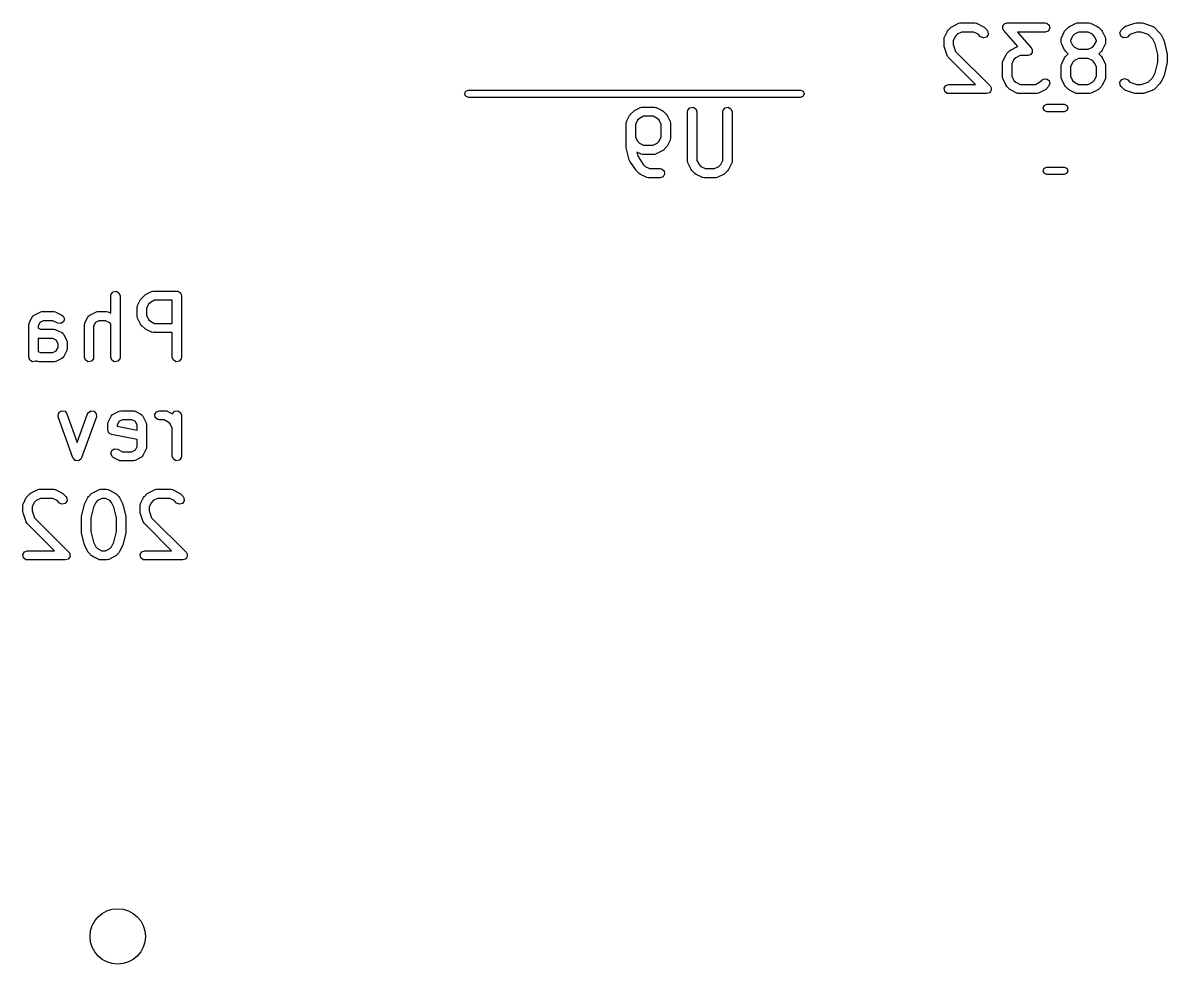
# Model space of a CAD drawing. Extents: x 109 to 192, y -153 to -42.
# Drawn here: x 133.07 to 151.67, y -145.23 to -129.93 of the extents above; entities that cross this region are included whole.
import ezdxf

# ---------------------------------------------------------------- set-up
doc = ezdxf.new("R2010")
doc.units = 0
doc.layers.add('BLACK', color=7, linetype='CONTINUOUS')

msp = doc.modelspace()

# ---------------------------------------------------------------- linework, layer by layer
at = {"layer": 'BLACK', "linetype": 'CONTINUOUS'}
for p, q in [((148.116, -130.051), (148.164, -130.003)), ((148.164, -130.003), (148.182, -129.99)), ((148.182, -129.99), (148.184, -129.989)), ((148.184, -129.989), (148.279, -129.941)), ((148.279, -129.941), (148.304, -129.934)), ((148.304, -129.934), (148.308, -129.935)), ((148.308, -129.935), (148.312, -129.933)), ((148.312, -129.933), (148.55, -129.933)), ((148.55, -129.933), (148.576, -129.938)), ((148.576, -129.938), (148.58, -129.941)), ((148.58, -129.941), (148.584, -129.941)), ((148.584, -129.941), (148.679, -129.989)), ((148.679, -129.989), (148.697, -130.002)), ((148.697, -130.002), (148.699, -130.003)), ((148.699, -130.003), (148.746, -130.051)), ((149, -129.995), (149.003, -129.99)), ((149.004, -130.015), (149, -129.995)), ((149.003, -129.984), (149.016, -129.968)), ((149.003, -129.99), (149.003, -129.984)), ((149.016, -129.968), (149.026, -129.951)), ((149.026, -129.951), (149.032, -129.949)), ((149.032, -129.949), (149.035, -129.944)), ((149.035, -129.944), (149.055, -129.94)), ((149.055, -129.94), (149.074, -129.933)), ((149.074, -129.933), (149.693, -129.933)), ((149.693, -129.933), (149.719, -129.938)), ((149.719, -129.938), (149.758, -129.971)), ((149.758, -129.971), (149.767, -130.021)), ((150.021, -130.051), (150.069, -130.003)), ((150.069, -130.003), (150.087, -129.99)), ((150.087, -129.99), (150.088, -129.989)), ((150.088, -129.989), (150.184, -129.941)), ((150.184, -129.941), (150.209, -129.934)), ((150.209, -129.934), (150.213, -129.935)), ((150.213, -129.935), (150.217, -129.933)), ((150.217, -129.933), (150.408, -129.933)), ((150.408, -129.933), (150.433, -129.938)), ((150.433, -129.938), (150.437, -129.941)), ((150.437, -129.941), (150.441, -129.941)), ((150.441, -129.941), (150.536, -129.989)), ((150.536, -129.989), (150.554, -130.002)), ((150.554, -130.002), (150.556, -130.003)), ((150.556, -130.003), (150.604, -130.051)), ((150.926, -130.051), (150.974, -130.003)), ((150.974, -130.003), (150.995, -129.988)), ((150.995, -129.988), (150.999, -129.988)), ((150.999, -129.988), (151.003, -129.985)), ((151.003, -129.985), (151.146, -129.937)), ((151.146, -129.937), (151.168, -129.934)), ((151.168, -129.934), (151.17, -129.933)), ((151.17, -129.933), (151.265, -129.933)), ((151.265, -129.933), (151.287, -129.937)), ((151.287, -129.937), (151.288, -129.937)), ((151.288, -129.937), (151.431, -129.985)), ((151.431, -129.985), (151.454, -129.997)), ((151.454, -129.997), (151.457, -130.001)), ((151.457, -130.001), (151.461, -130.003)), ((151.461, -130.003), (151.556, -130.098)), ((148.047, -130.199), (148.051, -130.173)), ((148.047, -130.294), (148.047, -130.199)), ((148.051, -130.173), (148.054, -130.17)), ((148.054, -130.17), (148.055, -130.165)), ((148.055, -130.165), (148.102, -130.07)), ((148.102, -130.07), (148.116, -130.052)), ((148.116, -130.052), (148.116, -130.051)), ((148.231, -130.148), (148.197, -130.217)), ((148.262, -130.118), (148.231, -130.148)), ((148.33, -130.083), (148.262, -130.118)), ((148.533, -130.083), (148.33, -130.083)), ((148.601, -130.118), (148.533, -130.083)), ((148.64, -130.157), (148.601, -130.118)), ((148.687, -130.178), (148.64, -130.157)), ((148.736, -130.165), (148.687, -130.178)), ((148.766, -130.123), (148.736, -130.165)), ((148.746, -130.051), (148.761, -130.072)), ((148.761, -130.072), (148.766, -130.123)), ((149.004, -130.035), (149.004, -130.015)), ((149.009, -130.043), (149.004, -130.035)), ((149.009, -130.046), (149.009, -130.043)), ((149.012, -130.048), (149.009, -130.046)), ((149.018, -130.058), (149.012, -130.048)), ((149.246, -130.318), (149.018, -130.058)), ((149.693, -130.083), (149.24, -130.083)), ((149.24, -130.083), (149.464, -130.34)), ((149.742, -130.066), (149.693, -130.083)), ((149.767, -130.021), (149.742, -130.066)), ((149.952, -130.199), (149.956, -130.173)), ((149.952, -130.246), (149.952, -130.199)), ((149.956, -130.173), (149.959, -130.17)), ((149.959, -130.17), (149.96, -130.165)), ((149.96, -130.165), (150.007, -130.07)), ((150.007, -130.07), (150.021, -130.052)), ((150.021, -130.052), (150.021, -130.051)), ((150.136, -130.148), (150.102, -130.217)), ((150.166, -130.118), (150.136, -130.148)), ((150.235, -130.083), (150.166, -130.118)), ((150.39, -130.083), (150.235, -130.083)), ((150.458, -130.118), (150.39, -130.083)), ((150.489, -130.148), (150.458, -130.118)), ((150.523, -130.217), (150.489, -130.148)), ((150.604, -130.051), (150.616, -130.069)), ((150.616, -130.069), (150.618, -130.07)), ((150.618, -130.07), (150.665, -130.165)), ((150.665, -130.165), (150.673, -130.19)), ((150.673, -130.19), (150.672, -130.195)), ((150.672, -130.195), (150.673, -130.199)), ((150.673, -130.199), (150.673, -130.246)), ((150.904, -130.097), (150.926, -130.051)), ((150.918, -130.147), (150.904, -130.097)), ((150.96, -130.176), (150.918, -130.147)), ((151.011, -130.172), (150.96, -130.176)), ((151.032, -130.157), (151.011, -130.172)), ((151.067, -130.122), (151.032, -130.157)), ((151.182, -130.083), (151.067, -130.122)), ((151.253, -130.083), (151.182, -130.083)), ((151.367, -130.122), (151.253, -130.083)), ((151.441, -130.196), (151.367, -130.122)), ((151.48, -130.273), (151.441, -130.196)), ((151.556, -130.098), (151.569, -130.117)), ((151.569, -130.117), (151.57, -130.118)), ((151.57, -130.118), (151.618, -130.213)), ((148.047, -130.296), (148.047, -130.294)), ((148.051, -130.318), (148.047, -130.296)), ((148.098, -130.461), (148.051, -130.318)), ((148.197, -130.217), (148.197, -130.282)), ((148.197, -130.282), (148.235, -130.396)), ((149.069, -130.432), (149.116, -130.384)), ((149.116, -130.384), (149.135, -130.371)), ((149.135, -130.371), (149.136, -130.37)), ((149.136, -130.37), (149.231, -130.322)), ((149.231, -130.322), (149.246, -130.318)), ((149.464, -130.34), (149.47, -130.35)), ((149.47, -130.35), (149.473, -130.352)), ((149.473, -130.352), (149.473, -130.355)), ((149.473, -130.355), (149.478, -130.362)), ((149.478, -130.362), (149.478, -130.382)), ((149.478, -130.382), (149.481, -130.402)), ((149.953, -130.251), (149.952, -130.246)), ((149.952, -130.255), (149.953, -130.251)), ((149.96, -130.28), (149.952, -130.255)), ((150.007, -130.375), (149.96, -130.28)), ((150.008, -130.376), (150.007, -130.375)), ((150.021, -130.395), (150.008, -130.376)), ((150.102, -130.217), (150.102, -130.229)), ((150.102, -130.229), (150.136, -130.297)), ((150.136, -130.297), (150.166, -130.328)), ((150.166, -130.328), (150.235, -130.362)), ((150.235, -130.362), (150.39, -130.362)), ((150.39, -130.362), (150.458, -130.328)), ((150.458, -130.328), (150.489, -130.297)), ((150.489, -130.297), (150.523, -130.229)), ((150.523, -130.229), (150.523, -130.217)), ((150.618, -130.375), (150.604, -130.393)), ((150.665, -130.28), (150.618, -130.375)), ((150.666, -130.276), (150.665, -130.28)), ((150.669, -130.272), (150.666, -130.276)), ((150.673, -130.246), (150.669, -130.272)), ((151.523, -130.446), (151.48, -130.273)), ((151.618, -130.213), (151.621, -130.225)), ((151.621, -130.225), (151.623, -130.228)), ((151.623, -130.228), (151.671, -130.419)), ((148.101, -130.464), (148.098, -130.461)), ((148.102, -130.469), (148.101, -130.464)), ((148.116, -130.49), (148.102, -130.469)), ((148.56, -130.933), (148.116, -130.49)), ((148.235, -130.396), (148.794, -130.955)), ((148.999, -130.58), (149.004, -130.554)), ((149.004, -130.554), (149.007, -130.551)), ((149.007, -130.546), (149.055, -130.451)), ((149.007, -130.551), (149.007, -130.546)), ((149.055, -130.451), (149.068, -130.433)), ((149.068, -130.433), (149.069, -130.432)), ((149.184, -130.529), (149.149, -130.598)), ((149.214, -130.499), (149.184, -130.529)), ((149.282, -130.464), (149.214, -130.499)), ((149.408, -130.464), (149.282, -130.464)), ((149.427, -130.457), (149.408, -130.464)), ((149.446, -130.453), (149.427, -130.457)), ((149.45, -130.449), (149.446, -130.453)), ((149.456, -130.447), (149.45, -130.449)), ((149.466, -130.429), (149.456, -130.447)), ((149.479, -130.414), (149.466, -130.429)), ((149.481, -130.402), (149.478, -130.408)), ((149.478, -130.408), (149.479, -130.414)), ((149.96, -130.594), (150.007, -130.499)), ((150.007, -130.499), (150.021, -130.481)), ((150.063, -130.437), (150.021, -130.395)), ((150.021, -130.479), (150.063, -130.437)), ((150.021, -130.481), (150.021, -130.479)), ((150.166, -130.546), (150.136, -130.577)), ((150.235, -130.512), (150.166, -130.546)), ((150.39, -130.512), (150.235, -130.512)), ((150.458, -130.546), (150.39, -130.512)), ((150.489, -130.577), (150.458, -130.546)), ((150.604, -130.395), (150.561, -130.437)), ((150.561, -130.437), (150.604, -130.479)), ((150.604, -130.393), (150.604, -130.395)), ((150.604, -130.479), (150.616, -130.498)), ((150.616, -130.498), (150.618, -130.499)), ((150.618, -130.499), (150.665, -130.594)), ((151.48, -130.744), (151.523, -130.571)), ((151.523, -130.571), (151.523, -130.446)), ((151.671, -130.419), (151.672, -130.434)), ((151.672, -130.434), (151.673, -130.437)), ((151.673, -130.437), (151.673, -130.58)), ((148.999, -130.818), (148.999, -130.58)), ((149.149, -130.598), (149.149, -130.8)), ((149.952, -130.627), (149.956, -130.602)), ((149.952, -130.818), (149.952, -130.627)), ((149.956, -130.602), (149.959, -130.598)), ((149.959, -130.598), (149.96, -130.594)), ((150.136, -130.577), (150.102, -130.645)), ((150.102, -130.645), (150.102, -130.8)), ((150.523, -130.645), (150.489, -130.577)), ((150.523, -130.8), (150.523, -130.645)), ((150.665, -130.594), (150.673, -130.619)), ((150.673, -130.619), (150.672, -130.623)), ((150.672, -130.623), (150.673, -130.627)), ((150.673, -130.627), (150.673, -130.818)), ((151.441, -130.821), (151.48, -130.744)), ((151.671, -130.598), (151.623, -130.788)), ((151.673, -130.58), (151.67, -130.595)), ((151.67, -130.595), (151.671, -130.598)), ((148.074, -130.951), (148.122, -130.933)), ((148.122, -130.933), (148.56, -130.933)), ((149.001, -130.822), (148.999, -130.818)), ((149, -130.826), (149.001, -130.822)), ((149.007, -130.851), (149, -130.826)), ((149.055, -130.947), (149.007, -130.851)), ((149.149, -130.8), (149.184, -130.869)), ((149.184, -130.869), (149.214, -130.899)), ((149.214, -130.899), (149.282, -130.933)), ((149.282, -130.933), (149.533, -130.933)), ((149.533, -130.933), (149.601, -130.899)), ((149.601, -130.899), (149.64, -130.86)), ((149.64, -130.86), (149.662, -130.845)), ((149.662, -130.845), (149.713, -130.841)), ((149.713, -130.841), (149.755, -130.87)), ((149.768, -130.92), (149.746, -130.966)), ((149.755, -130.87), (149.768, -130.92)), ((149.953, -130.822), (149.952, -130.818)), ((149.952, -130.826), (149.953, -130.822)), ((149.96, -130.851), (149.952, -130.826)), ((150.007, -130.947), (149.96, -130.851)), ((150.102, -130.8), (150.136, -130.869)), ((150.136, -130.869), (150.166, -130.899)), ((150.166, -130.899), (150.235, -130.933)), ((150.235, -130.933), (150.39, -130.933)), ((150.39, -130.933), (150.458, -130.899)), ((150.458, -130.899), (150.489, -130.869)), ((150.489, -130.869), (150.523, -130.8)), ((150.665, -130.851), (150.618, -130.947)), ((150.666, -130.847), (150.665, -130.851)), ((150.669, -130.844), (150.666, -130.847)), ((150.673, -130.818), (150.669, -130.844)), ((150.907, -130.894), (150.936, -130.852)), ((150.911, -130.945), (150.907, -130.894)), ((150.936, -130.852), (150.986, -130.838)), ((150.986, -130.838), (151.032, -130.86)), ((151.032, -130.86), (151.067, -130.895)), ((151.067, -130.895), (151.182, -130.933)), ((151.182, -130.933), (151.253, -130.933)), ((151.253, -130.933), (151.367, -130.895)), ((151.367, -130.895), (151.441, -130.821)), ((151.556, -130.919), (151.461, -131.014)), ((151.557, -130.917), (151.556, -130.919)), ((151.57, -130.899), (151.557, -130.917)), ((151.618, -130.804), (151.57, -130.899)), ((151.623, -130.788), (151.618, -130.8)), ((151.618, -130.8), (151.618, -130.804)), ((140.254, -131.084), (140.272, -131.042)), ((140.272, -131.126), (140.254, -131.084)), ((140.272, -131.042), (140.314, -131.024)), ((140.314, -131.144), (140.272, -131.126)), ((140.314, -131.024), (145.714, -131.024)), ((145.714, -131.024), (145.756, -131.042)), ((145.756, -131.126), (145.714, -131.144)), ((145.756, -131.042), (145.774, -131.084)), ((145.774, -131.084), (145.756, -131.126)), ((148.048, -130.995), (148.074, -130.951)), ((148.057, -131.046), (148.048, -130.995)), ((148.096, -131.079), (148.057, -131.046)), ((148.122, -131.083), (148.096, -131.079)), ((148.741, -131.083), (148.122, -131.083)), ((148.762, -131.076), (148.741, -131.083)), ((148.784, -131.07), (148.762, -131.076)), ((148.786, -131.067), (148.784, -131.07)), ((148.789, -131.066), (148.786, -131.067)), ((148.8, -131.046), (148.789, -131.066)), ((148.794, -130.955), (148.803, -130.969)), ((148.813, -131.028), (148.8, -131.046)), ((148.803, -130.969), (148.806, -130.971)), ((148.806, -130.971), (148.806, -130.973)), ((148.806, -130.973), (148.809, -130.977)), ((148.809, -130.977), (148.811, -130.999)), ((148.811, -130.999), (148.815, -131.021)), ((148.815, -131.021), (148.813, -131.024)), ((148.813, -131.024), (148.813, -131.028)), ((149.056, -130.948), (149.055, -130.947)), ((149.069, -130.966), (149.056, -130.948)), ((149.116, -131.014), (149.069, -130.966)), ((149.118, -131.014), (149.116, -131.014)), ((149.136, -131.028), (149.118, -131.014)), ((149.231, -131.075), (149.136, -131.028)), ((149.236, -131.076), (149.231, -131.075)), ((149.239, -131.079), (149.236, -131.076)), ((149.265, -131.083), (149.239, -131.079)), ((149.55, -131.083), (149.265, -131.083)), ((149.555, -131.082), (149.55, -131.083)), ((149.559, -131.083), (149.555, -131.082)), ((149.584, -131.075), (149.559, -131.083)), ((149.679, -131.028), (149.584, -131.075)), ((149.68, -131.027), (149.679, -131.028)), ((149.699, -131.014), (149.68, -131.027)), ((149.746, -130.966), (149.699, -131.014)), ((150.008, -130.948), (150.007, -130.947)), ((150.021, -130.966), (150.008, -130.948)), ((150.069, -131.014), (150.021, -130.966)), ((150.07, -131.014), (150.069, -131.014)), ((150.088, -131.028), (150.07, -131.014)), ((150.184, -131.075), (150.088, -131.028)), ((150.188, -131.076), (150.184, -131.075)), ((150.191, -131.079), (150.188, -131.076)), ((150.217, -131.083), (150.191, -131.079)), ((150.408, -131.083), (150.217, -131.083)), ((150.412, -131.082), (150.408, -131.083)), ((150.416, -131.083), (150.412, -131.082)), ((150.441, -131.075), (150.416, -131.083)), ((150.536, -131.028), (150.441, -131.075)), ((150.538, -131.027), (150.536, -131.028)), ((150.556, -131.014), (150.538, -131.027)), ((150.604, -130.966), (150.556, -131.014)), ((150.618, -130.947), (150.604, -130.965)), ((150.604, -130.965), (150.604, -130.966)), ((150.926, -130.966), (150.911, -130.945)), ((150.974, -131.014), (150.926, -130.966)), ((150.978, -131.016), (150.974, -131.014)), ((150.98, -131.02), (150.978, -131.016)), ((151.003, -131.032), (150.98, -131.02)), ((151.146, -131.08), (151.003, -131.032)), ((151.147, -131.079), (151.146, -131.08)), ((151.17, -131.083), (151.147, -131.079)), ((151.265, -131.083), (151.17, -131.083)), ((151.266, -131.083), (151.265, -131.083)), ((151.288, -131.08), (151.266, -131.083)), ((151.431, -131.032), (151.288, -131.08)), ((151.435, -131.029), (151.431, -131.032)), ((151.439, -131.029), (151.435, -131.029)), ((151.461, -131.014), (151.439, -131.029)), ((145.714, -131.144), (140.314, -131.144)), ((143.016, -131.357), (143.111, -131.309)), ((143.111, -131.309), (143.136, -131.302)), ((143.136, -131.302), (143.141, -131.303)), ((143.141, -131.303), (143.145, -131.301)), ((143.145, -131.301), (143.335, -131.301)), ((143.335, -131.301), (143.361, -131.306)), ((143.361, -131.306), (143.365, -131.309)), ((143.365, -131.309), (143.369, -131.309)), ((143.369, -131.309), (143.464, -131.357)), ((143.884, -131.351), (143.917, -131.311)), ((143.917, -131.311), (143.968, -131.303)), ((143.968, -131.303), (144.012, -131.328)), ((144.455, -131.351), (144.488, -131.311)), ((144.488, -131.311), (144.539, -131.303)), ((144.539, -131.303), (144.583, -131.328)), ((149.659, -131.316), (149.677, -131.274)), ((149.677, -131.274), (149.719, -131.256)), ((149.719, -131.256), (150.001, -131.256)), ((150.001, -131.256), (150.043, -131.274)), ((150.043, -131.274), (150.061, -131.316)), ((142.887, -131.533), (142.935, -131.438)), ((142.935, -131.438), (142.948, -131.42)), ((142.948, -131.42), (142.949, -131.419)), ((142.949, -131.419), (142.997, -131.371)), ((142.997, -131.371), (143.015, -131.358)), ((143.015, -131.358), (143.016, -131.357)), ((143.094, -131.486), (143.064, -131.516)), ((143.163, -131.451), (143.094, -131.486)), ((143.318, -131.451), (143.163, -131.451)), ((143.386, -131.486), (143.318, -131.451)), ((143.417, -131.516), (143.386, -131.486)), ((143.464, -131.357), (143.482, -131.37)), ((143.482, -131.37), (143.484, -131.371)), ((143.484, -131.371), (143.531, -131.419)), ((143.531, -131.419), (143.544, -131.437)), ((143.544, -131.437), (143.545, -131.438)), ((143.545, -131.438), (143.593, -131.533)), ((143.879, -131.376), (143.884, -131.351)), ((143.879, -132.186), (143.879, -131.376)), ((144.012, -131.328), (144.029, -131.376)), ((144.029, -131.376), (144.029, -132.168)), ((144.451, -131.376), (144.455, -131.351)), ((144.451, -132.168), (144.451, -131.376)), ((144.583, -131.328), (144.601, -131.376)), ((144.601, -131.376), (144.601, -132.186)), ((149.677, -131.358), (149.659, -131.316)), ((149.719, -131.376), (149.677, -131.358)), ((150.001, -131.376), (149.719, -131.376)), ((150.043, -131.358), (150.001, -131.376)), ((150.061, -131.316), (150.043, -131.358)), ((142.879, -131.567), (142.884, -131.541)), ((142.879, -131.948), (142.879, -131.567)), ((142.884, -131.541), (142.887, -131.538)), ((142.887, -131.538), (142.887, -131.533)), ((143.064, -131.516), (143.029, -131.585)), ((143.029, -131.585), (143.029, -131.787)), ((143.451, -131.585), (143.417, -131.516)), ((143.451, -131.787), (143.451, -131.585)), ((143.593, -131.533), (143.6, -131.558)), ((143.6, -131.558), (143.599, -131.563)), ((143.599, -131.563), (143.601, -131.567)), ((143.601, -131.567), (143.601, -131.805)), ((143.029, -131.787), (143.064, -131.856)), ((143.064, -131.856), (143.094, -131.886)), ((143.386, -131.886), (143.417, -131.856)), ((143.417, -131.856), (143.451, -131.787)), ((143.593, -131.838), (143.545, -131.934)), ((143.596, -131.831), (143.593, -131.834)), ((143.593, -131.834), (143.593, -131.838)), ((143.601, -131.805), (143.596, -131.831)), ((142.881, -131.951), (142.879, -131.948)), ((142.882, -131.966), (142.881, -131.951)), ((142.929, -132.156), (142.882, -131.966)), ((143.111, -132.063), (143.053, -132.033)), ((143.053, -132.033), (143.072, -132.107)), ((143.094, -131.886), (143.163, -131.92)), ((143.163, -131.92), (143.318, -131.92)), ((143.318, -131.92), (143.386, -131.886)), ((143.464, -132.015), (143.369, -132.063)), ((143.465, -132.014), (143.464, -132.015)), ((143.484, -132.001), (143.465, -132.014)), ((143.531, -131.953), (143.484, -132.001)), ((143.532, -131.952), (143.531, -131.953)), ((143.545, -131.934), (143.532, -131.952)), ((142.93, -132.157), (142.929, -132.156)), ((142.94, -132.18), (142.93, -132.157)), ((143.035, -132.323), (142.94, -132.18)), ((143.072, -132.107), (143.156, -132.233)), ((143.116, -132.063), (143.111, -132.063)), ((143.119, -132.066), (143.116, -132.063)), ((143.145, -132.07), (143.119, -132.066)), ((143.335, -132.07), (143.145, -132.07)), ((143.156, -132.233), (143.189, -132.267)), ((143.34, -132.069), (143.335, -132.07)), ((143.344, -132.07), (143.34, -132.069)), ((143.369, -132.063), (143.344, -132.07)), ((143.881, -132.19), (143.879, -132.186)), ((143.88, -132.194), (143.881, -132.19)), ((143.887, -132.219), (143.88, -132.194)), ((143.935, -132.315), (143.887, -132.219)), ((144.029, -132.168), (144.064, -132.237)), ((144.064, -132.237), (144.094, -132.267)), ((144.386, -132.267), (144.417, -132.237)), ((144.417, -132.237), (144.451, -132.168)), ((144.593, -132.219), (144.545, -132.315)), ((144.596, -132.212), (144.593, -132.215)), ((144.593, -132.215), (144.593, -132.219)), ((144.601, -132.186), (144.596, -132.212)), ((143.038, -132.325), (143.035, -132.323)), ((143.044, -132.334), (143.038, -132.325)), ((143.092, -132.382), (143.044, -132.334)), ((143.093, -132.382), (143.092, -132.382)), ((143.111, -132.396), (143.093, -132.382)), ((143.207, -132.443), (143.111, -132.396)), ((143.189, -132.267), (143.258, -132.301)), ((143.258, -132.301), (143.431, -132.301)), ((143.431, -132.301), (143.456, -132.306)), ((143.456, -132.306), (143.496, -132.339)), ((143.505, -132.389), (143.479, -132.434)), ((143.496, -132.339), (143.505, -132.389)), ((143.936, -132.316), (143.935, -132.315)), ((143.949, -132.334), (143.936, -132.316)), ((143.997, -132.382), (143.949, -132.334)), ((143.998, -132.382), (143.997, -132.382)), ((144.016, -132.396), (143.998, -132.382)), ((144.111, -132.443), (144.016, -132.396)), ((144.094, -132.267), (144.163, -132.301)), ((144.163, -132.301), (144.318, -132.301)), ((144.318, -132.301), (144.386, -132.267)), ((144.464, -132.396), (144.369, -132.443)), ((144.465, -132.395), (144.464, -132.396)), ((144.484, -132.382), (144.465, -132.395)), ((144.531, -132.334), (144.484, -132.382)), ((144.532, -132.333), (144.531, -132.334)), ((144.545, -132.315), (144.532, -132.333)), ((149.659, -132.336), (149.677, -132.294)), ((149.677, -132.378), (149.659, -132.336)), ((149.677, -132.294), (149.719, -132.276)), ((149.719, -132.396), (149.677, -132.378)), ((149.719, -132.276), (150.001, -132.276)), ((150.001, -132.396), (149.719, -132.396)), ((150.001, -132.276), (150.043, -132.294)), ((150.043, -132.378), (150.001, -132.396)), ((150.043, -132.294), (150.061, -132.336)), ((150.061, -132.336), (150.043, -132.378)), ((143.211, -132.444), (143.207, -132.443)), ((143.215, -132.447), (143.211, -132.444)), ((143.24, -132.451), (143.215, -132.447)), ((143.431, -132.451), (143.24, -132.451)), ((143.479, -132.434), (143.431, -132.451)), ((144.116, -132.444), (144.111, -132.443)), ((144.119, -132.447), (144.116, -132.444)), ((144.145, -132.451), (144.119, -132.447)), ((144.335, -132.451), (144.145, -132.451)), ((144.34, -132.45), (144.335, -132.451)), ((144.344, -132.451), (144.34, -132.45)), ((144.369, -132.443), (144.344, -132.451)), ((134.502, -134.367), (134.506, -134.342)), ((134.502, -134.651), (134.502, -134.367)), ((134.506, -134.342), (134.539, -134.302)), ((134.539, -134.302), (134.59, -134.294)), ((134.59, -134.294), (134.634, -134.319)), ((134.634, -134.319), (134.652, -134.367)), ((134.652, -134.367), (134.652, -135.367)), ((134.938, -134.524), (134.986, -134.429)), ((134.986, -134.429), (134.999, -134.411)), ((134.999, -134.411), (135, -134.41)), ((135, -134.41), (135.048, -134.362)), ((135.048, -134.362), (135.066, -134.349)), ((135.066, -134.349), (135.067, -134.348)), ((135.067, -134.348), (135.162, -134.3)), ((135.145, -134.477), (135.115, -134.507)), ((135.214, -134.442), (135.145, -134.477)), ((135.162, -134.3), (135.187, -134.293)), ((135.187, -134.293), (135.192, -134.294)), ((135.192, -134.294), (135.196, -134.292)), ((135.196, -134.292), (135.577, -134.292)), ((135.502, -134.442), (135.214, -134.442)), ((135.502, -134.816), (135.502, -134.442)), ((135.577, -134.292), (135.587, -134.294)), ((135.587, -134.294), (135.59, -134.294)), ((135.59, -134.294), (135.593, -134.295)), ((135.593, -134.295), (135.603, -134.297)), ((135.603, -134.297), (135.617, -134.309)), ((135.617, -134.309), (135.634, -134.319)), ((135.634, -134.319), (135.637, -134.326)), ((135.637, -134.326), (135.642, -134.33)), ((135.642, -134.33), (135.645, -134.349)), ((135.645, -134.349), (135.652, -134.367)), ((135.652, -134.367), (135.652, -135.367)), ((133.258, -134.681), (133.353, -134.634)), ((133.353, -134.634), (133.378, -134.626)), ((133.378, -134.626), (133.382, -134.627)), ((133.382, -134.627), (133.386, -134.626)), ((133.386, -134.626), (133.577, -134.626)), ((133.577, -134.626), (133.603, -134.63)), ((133.603, -134.63), (133.606, -134.633)), ((133.606, -134.633), (133.61, -134.634)), ((133.61, -134.634), (133.706, -134.681)), ((134.162, -134.681), (134.258, -134.634)), ((134.258, -134.634), (134.283, -134.626)), ((134.283, -134.626), (134.287, -134.627)), ((134.287, -134.627), (134.291, -134.626)), ((134.291, -134.626), (134.434, -134.626)), ((134.434, -134.626), (134.46, -134.63)), ((134.46, -134.63), (134.463, -134.633)), ((134.463, -134.633), (134.468, -134.634)), ((134.468, -134.634), (134.502, -134.651)), ((134.93, -134.558), (134.935, -134.532)), ((134.93, -134.701), (134.93, -134.558)), ((134.935, -134.532), (134.938, -134.529)), ((134.938, -134.529), (134.938, -134.524)), ((135.115, -134.507), (135.08, -134.576)), ((135.08, -134.576), (135.08, -134.683)), ((133.169, -134.844), (133.173, -134.818)), ((133.169, -135.367), (133.169, -134.844)), ((133.173, -134.818), (133.176, -134.814)), ((133.176, -134.81), (133.224, -134.715)), ((133.176, -134.814), (133.176, -134.81)), ((133.224, -134.715), (133.24, -134.694)), ((133.24, -134.694), (133.25, -134.689)), ((133.25, -134.689), (133.258, -134.681)), ((133.347, -134.804), (133.319, -134.861)), ((133.404, -134.776), (133.347, -134.804)), ((133.559, -134.776), (133.404, -134.776)), ((133.639, -134.815), (133.559, -134.776)), ((133.69, -134.821), (133.639, -134.815)), ((133.732, -134.793), (133.69, -134.821)), ((133.706, -134.681), (133.727, -134.697)), ((133.727, -134.697), (133.747, -134.744)), ((133.747, -134.744), (133.732, -134.793)), ((134.073, -134.844), (134.078, -134.818)), ((134.073, -135.367), (134.073, -134.844)), ((134.078, -134.818), (134.081, -134.814)), ((134.081, -134.81), (134.129, -134.715)), ((134.081, -134.814), (134.081, -134.81)), ((134.129, -134.715), (134.144, -134.694)), ((134.144, -134.694), (134.155, -134.689)), ((134.155, -134.689), (134.162, -134.681)), ((134.252, -134.804), (134.223, -134.861)), ((134.309, -134.776), (134.252, -134.804)), ((134.416, -134.776), (134.309, -134.776)), ((134.485, -134.81), (134.416, -134.776)), ((134.502, -134.827), (134.485, -134.81)), ((134.502, -135.367), (134.502, -134.827)), ((134.932, -134.705), (134.93, -134.701)), ((134.931, -134.709), (134.932, -134.705)), ((134.938, -134.734), (134.931, -134.709)), ((134.986, -134.829), (134.938, -134.734)), ((134.987, -134.831), (134.986, -134.829)), ((135, -134.849), (134.987, -134.831)), ((135.048, -134.897), (135, -134.849)), ((135.08, -134.683), (135.115, -134.752)), ((135.115, -134.752), (135.145, -134.782)), ((135.145, -134.782), (135.214, -134.816)), ((135.214, -134.816), (135.502, -134.816)), ((133.319, -134.861), (133.319, -134.892)), ((133.319, -134.892), (133.357, -134.911)), ((133.357, -134.911), (133.577, -134.911)), ((133.577, -134.911), (133.603, -134.916)), ((133.603, -134.916), (133.606, -134.919)), ((133.606, -134.919), (133.61, -134.919)), ((133.61, -134.919), (133.706, -134.967)), ((133.706, -134.967), (133.727, -134.982)), ((133.727, -134.982), (133.731, -134.993)), ((133.731, -134.993), (133.739, -135.001)), ((133.739, -135.001), (133.787, -135.096)), ((134.223, -134.861), (134.223, -135.367)), ((135.049, -134.897), (135.048, -134.897)), ((135.067, -134.911), (135.049, -134.897)), ((135.162, -134.958), (135.067, -134.911)), ((135.167, -134.959), (135.162, -134.958)), ((135.17, -134.962), (135.167, -134.959)), ((135.196, -134.966), (135.17, -134.962)), ((135.502, -134.966), (135.196, -134.966)), ((135.502, -135.367), (135.502, -134.966)), ((133.339, -135.061), (133.319, -135.058)), ((133.319, -135.058), (133.319, -135.273)), ((133.559, -135.061), (133.339, -135.061)), ((133.616, -135.09), (133.559, -135.061)), ((133.645, -135.147), (133.616, -135.09)), ((133.616, -135.264), (133.645, -135.207)), ((133.645, -135.207), (133.645, -135.147)), ((133.787, -135.096), (133.794, -135.121)), ((133.794, -135.121), (133.793, -135.125)), ((133.793, -135.125), (133.795, -135.129)), ((133.795, -135.129), (133.795, -135.225)), ((133.186, -135.416), (133.169, -135.367)), ((133.319, -135.273), (133.357, -135.292)), ((133.357, -135.292), (133.559, -135.292)), ((133.559, -135.292), (133.616, -135.264)), ((133.706, -135.387), (133.61, -135.434)), ((133.713, -135.379), (133.706, -135.387)), ((133.724, -135.374), (133.713, -135.379)), ((133.739, -135.353), (133.724, -135.374)), ((133.787, -135.258), (133.739, -135.353)), ((133.79, -135.25), (133.787, -135.254)), ((133.787, -135.254), (133.787, -135.258)), ((133.795, -135.225), (133.79, -135.25)), ((134.091, -135.416), (134.073, -135.367)), ((134.219, -135.393), (134.186, -135.432)), ((134.223, -135.367), (134.219, -135.393)), ((134.519, -135.416), (134.502, -135.367)), ((134.647, -135.393), (134.614, -135.432)), ((134.652, -135.367), (134.647, -135.393)), ((135.519, -135.416), (135.502, -135.367)), ((135.647, -135.393), (135.614, -135.432)), ((135.652, -135.367), (135.647, -135.393)), ((133.231, -135.441), (133.186, -135.416)), ((133.281, -135.432), (133.231, -135.441)), ((133.287, -135.425), (133.281, -135.432)), ((133.305, -135.434), (133.287, -135.425)), ((133.31, -135.435), (133.305, -135.434)), ((133.313, -135.438), (133.31, -135.435)), ((133.339, -135.442), (133.313, -135.438)), ((133.577, -135.442), (133.339, -135.442)), ((133.581, -135.441), (133.577, -135.442)), ((133.585, -135.442), (133.581, -135.441)), ((133.61, -135.434), (133.585, -135.442)), ((134.135, -135.441), (134.091, -135.416)), ((134.186, -135.432), (134.135, -135.441)), ((134.564, -135.441), (134.519, -135.416)), ((134.614, -135.432), (134.564, -135.441)), ((135.564, -135.441), (135.519, -135.416)), ((135.614, -135.432), (135.564, -135.441)), ((133.645, -136.31), (133.663, -136.262)), ((133.649, -136.336), (133.645, -136.31)), ((133.887, -137.003), (133.649, -136.336)), ((133.663, -136.262), (133.707, -136.237)), ((133.707, -136.237), (133.758, -136.246)), ((133.758, -136.246), (133.79, -136.285)), ((133.79, -136.285), (133.958, -136.754)), ((133.958, -136.754), (134.125, -136.285)), ((134.267, -136.336), (134.028, -137.003)), ((134.125, -136.285), (134.138, -136.263)), ((134.138, -136.263), (134.182, -136.237)), ((134.182, -136.237), (134.233, -136.246)), ((134.233, -136.246), (134.266, -136.285)), ((134.266, -136.285), (134.267, -136.336)), ((134.462, -136.42), (134.51, -136.325)), ((134.51, -136.325), (134.525, -136.304)), ((134.525, -136.304), (134.536, -136.299)), ((134.536, -136.299), (134.543, -136.291)), ((134.543, -136.291), (134.639, -136.244)), ((134.639, -136.244), (134.664, -136.236)), ((134.664, -136.236), (134.668, -136.237)), ((134.668, -136.237), (134.672, -136.236)), ((134.672, -136.236), (134.863, -136.236)), ((134.863, -136.236), (134.888, -136.24)), ((134.888, -136.24), (134.892, -136.243)), ((134.892, -136.243), (134.896, -136.244)), ((134.896, -136.244), (134.991, -136.291)), ((134.991, -136.291), (135.012, -136.307)), ((135.012, -136.307), (135.017, -136.317)), ((135.017, -136.317), (135.025, -136.325)), ((135.025, -136.325), (135.073, -136.42)), ((135.217, -136.298), (135.243, -136.253)), ((135.226, -136.348), (135.217, -136.298)), ((135.243, -136.253), (135.291, -136.236)), ((135.291, -136.236), (135.386, -136.236)), ((135.386, -136.236), (135.412, -136.24)), ((135.412, -136.24), (135.416, -136.243)), ((135.416, -136.243), (135.42, -136.244)), ((135.42, -136.244), (135.506, -136.287)), ((135.506, -136.285), (135.539, -136.246)), ((135.506, -136.287), (135.506, -136.285)), ((135.539, -136.246), (135.59, -136.237)), ((135.59, -136.237), (135.634, -136.263)), ((135.634, -136.263), (135.652, -136.311)), ((135.652, -136.311), (135.652, -136.977)), ((134.454, -136.454), (134.459, -136.428)), ((134.454, -136.549), (134.454, -136.454)), ((134.459, -136.428), (134.462, -136.424)), ((134.462, -136.424), (134.462, -136.42)), ((134.633, -136.414), (134.604, -136.471)), ((134.604, -136.471), (134.604, -136.487)), ((134.604, -136.487), (134.93, -136.553)), ((134.69, -136.386), (134.633, -136.414)), ((134.845, -136.386), (134.69, -136.386)), ((134.902, -136.414), (134.845, -136.386)), ((134.93, -136.471), (134.902, -136.414)), ((134.93, -136.553), (134.93, -136.471)), ((135.073, -136.42), (135.08, -136.445)), ((135.08, -136.445), (135.079, -136.449)), ((135.079, -136.449), (135.08, -136.454)), ((135.08, -136.454), (135.08, -136.835)), ((135.266, -136.381), (135.226, -136.348)), ((135.291, -136.386), (135.266, -136.381)), ((135.369, -136.386), (135.291, -136.386)), ((135.437, -136.42), (135.369, -136.386)), ((135.468, -136.45), (135.437, -136.42)), ((135.502, -136.519), (135.468, -136.45)), ((135.502, -136.977), (135.502, -136.519)), ((134.459, -136.56), (134.454, -136.549)), ((134.458, -136.573), (134.459, -136.56)), ((134.467, -136.584), (134.458, -136.573)), ((134.472, -136.597), (134.467, -136.584)), ((134.483, -136.603), (134.472, -136.597)), ((134.49, -136.613), (134.483, -136.603)), ((134.515, -136.622), (134.49, -136.613)), ((134.93, -136.706), (134.515, -136.622)), ((134.93, -136.817), (134.93, -136.706)), ((134.502, -136.934), (134.517, -136.885)), ((134.517, -136.885), (134.559, -136.857)), ((134.559, -136.857), (134.61, -136.863)), ((134.61, -136.863), (134.69, -136.902)), ((134.845, -136.902), (134.902, -136.874)), ((134.902, -136.874), (134.93, -136.817)), ((135.073, -136.868), (135.025, -136.963)), ((135.076, -136.86), (135.073, -136.864)), ((135.073, -136.864), (135.073, -136.868)), ((135.08, -136.835), (135.076, -136.86)), ((133.888, -137.003), (133.887, -137.003)), ((133.904, -137.023), (133.888, -137.003)), ((133.888, -137.003), (133.888, -137.003)), ((133.92, -137.042), (133.904, -137.023)), ((133.921, -137.043), (133.92, -137.042)), ((133.92, -137.042), (133.92, -137.042)), ((133.946, -137.047), (133.921, -137.043)), ((133.97, -137.051), (133.946, -137.047)), ((133.971, -137.051), (133.97, -137.051)), ((133.993, -137.038), (133.971, -137.051)), ((133.971, -137.051), (133.971, -137.051)), ((134.015, -137.026), (133.993, -137.038)), ((134.016, -137.025), (134.015, -137.025)), ((134.015, -137.025), (134.015, -137.026)), ((134.028, -137.003), (134.016, -137.025)), ((134.522, -136.981), (134.502, -136.934)), ((134.543, -136.997), (134.522, -136.981)), ((134.639, -137.044), (134.543, -136.997)), ((134.643, -137.045), (134.639, -137.044)), ((134.646, -137.048), (134.643, -137.045)), ((134.672, -137.052), (134.646, -137.048)), ((134.863, -137.052), (134.672, -137.052)), ((134.69, -136.902), (134.845, -136.902)), ((134.867, -137.051), (134.863, -137.052)), ((134.871, -137.052), (134.867, -137.051)), ((134.896, -137.044), (134.871, -137.052)), ((134.991, -136.997), (134.896, -137.044)), ((134.999, -136.989), (134.991, -136.997)), ((135.009, -136.984), (134.999, -136.989)), ((135.025, -136.963), (135.009, -136.984)), ((135.519, -137.026), (135.502, -136.977)), ((135.564, -137.051), (135.519, -137.026)), ((135.614, -137.042), (135.564, -137.051)), ((135.647, -137.003), (135.614, -137.042)), ((135.652, -136.977), (135.647, -137.003)), ((133.129, -137.649), (133.142, -137.631)), ((133.142, -137.631), (133.143, -137.63)), ((133.143, -137.63), (133.191, -137.582)), ((133.191, -137.582), (133.209, -137.569)), ((133.209, -137.569), (133.21, -137.568)), ((133.21, -137.568), (133.305, -137.52)), ((133.305, -137.52), (133.33, -137.513)), ((133.33, -137.513), (133.335, -137.514)), ((133.335, -137.514), (133.339, -137.512)), ((133.339, -137.512), (133.577, -137.512)), ((133.577, -137.512), (133.603, -137.517)), ((133.603, -137.517), (133.606, -137.52)), ((133.606, -137.52), (133.61, -137.52)), ((133.61, -137.52), (133.706, -137.568)), ((133.706, -137.568), (133.724, -137.581)), ((133.724, -137.581), (133.725, -137.582)), ((133.725, -137.582), (133.773, -137.63)), ((133.773, -137.63), (133.788, -137.651)), ((134.129, -137.649), (134.142, -137.631)), ((134.142, -137.631), (134.143, -137.63)), ((134.143, -137.63), (134.191, -137.582)), ((134.191, -137.582), (134.209, -137.569)), ((134.209, -137.569), (134.21, -137.568)), ((134.21, -137.568), (134.305, -137.52)), ((134.305, -137.52), (134.33, -137.513)), ((134.33, -137.513), (134.335, -137.514)), ((134.335, -137.514), (134.339, -137.512)), ((134.339, -137.512), (134.434, -137.512)), ((134.434, -137.512), (134.46, -137.517)), ((134.46, -137.517), (134.463, -137.52)), ((134.463, -137.52), (134.468, -137.52)), ((134.468, -137.52), (134.563, -137.568)), ((134.563, -137.568), (134.581, -137.581)), ((134.581, -137.581), (134.582, -137.582)), ((134.582, -137.582), (134.63, -137.63)), ((134.63, -137.63), (134.643, -137.648)), ((135.034, -137.649), (135.047, -137.631)), ((135.047, -137.631), (135.048, -137.63)), ((135.048, -137.63), (135.095, -137.582)), ((135.095, -137.582), (135.114, -137.569)), ((135.114, -137.569), (135.115, -137.568)), ((135.115, -137.568), (135.21, -137.52)), ((135.21, -137.52), (135.235, -137.513)), ((135.235, -137.513), (135.239, -137.514)), ((135.239, -137.514), (135.244, -137.512)), ((135.244, -137.512), (135.482, -137.512)), ((135.482, -137.512), (135.507, -137.517)), ((135.507, -137.517), (135.511, -137.52)), ((135.511, -137.52), (135.515, -137.52)), ((135.515, -137.52), (135.61, -137.568)), ((135.61, -137.568), (135.628, -137.581)), ((135.628, -137.581), (135.63, -137.582)), ((135.63, -137.582), (135.678, -137.63)), ((135.678, -137.63), (135.692, -137.651)), ((133.073, -137.778), (133.078, -137.752)), ((133.073, -137.873), (133.073, -137.778)), ((133.078, -137.752), (133.081, -137.749)), ((133.081, -137.744), (133.129, -137.649)), ((133.081, -137.749), (133.081, -137.744)), ((133.258, -137.727), (133.223, -137.796)), ((133.223, -137.796), (133.223, -137.861)), ((133.288, -137.697), (133.258, -137.727)), ((133.357, -137.662), (133.288, -137.697)), ((133.559, -137.662), (133.357, -137.662)), ((133.628, -137.697), (133.559, -137.662)), ((133.667, -137.736), (133.628, -137.697)), ((133.713, -137.757), (133.667, -137.736)), ((133.763, -137.744), (133.713, -137.757)), ((133.792, -137.702), (133.763, -137.744)), ((133.788, -137.651), (133.792, -137.702)), ((134.028, -137.95), (134.076, -137.76)), ((134.076, -137.76), (134.081, -137.748)), ((134.081, -137.744), (134.129, -137.649)), ((134.081, -137.748), (134.081, -137.744)), ((134.219, -137.804), (134.176, -137.978)), ((134.258, -137.727), (134.219, -137.804)), ((134.288, -137.697), (134.258, -137.727)), ((134.357, -137.662), (134.288, -137.697)), ((134.416, -137.662), (134.357, -137.662)), ((134.485, -137.697), (134.416, -137.662)), ((134.515, -137.727), (134.485, -137.697)), ((134.554, -137.804), (134.515, -137.727)), ((134.597, -137.978), (134.554, -137.804)), ((134.643, -137.648), (134.644, -137.649)), ((134.644, -137.649), (134.692, -137.744)), ((134.692, -137.744), (134.695, -137.757)), ((134.695, -137.757), (134.697, -137.76)), ((134.697, -137.76), (134.745, -137.95)), ((134.978, -137.778), (134.983, -137.752)), ((134.978, -137.873), (134.978, -137.778)), ((134.983, -137.752), (134.986, -137.749)), ((134.986, -137.744), (135.034, -137.649)), ((134.986, -137.749), (134.986, -137.744)), ((135.162, -137.727), (135.128, -137.796)), ((135.128, -137.796), (135.128, -137.861)), ((135.193, -137.697), (135.162, -137.727)), ((135.261, -137.662), (135.193, -137.697)), ((135.464, -137.662), (135.261, -137.662)), ((135.532, -137.697), (135.464, -137.662)), ((135.571, -137.736), (135.532, -137.697)), ((135.618, -137.757), (135.571, -137.736)), ((135.668, -137.744), (135.618, -137.757)), ((135.697, -137.702), (135.668, -137.744)), ((135.692, -137.651), (135.697, -137.702)), ((133.074, -137.875), (133.073, -137.873)), ((133.077, -137.897), (133.074, -137.875)), ((133.125, -138.04), (133.077, -137.897)), ((133.223, -137.861), (133.262, -137.975)), ((133.262, -137.975), (133.82, -138.534)), ((134.026, -137.968), (134.028, -137.954)), ((134.026, -138.206), (134.026, -137.968)), ((134.028, -137.954), (134.028, -137.95)), ((134.176, -137.978), (134.176, -138.197)), ((134.597, -138.197), (134.597, -137.978)), ((134.745, -137.95), (134.746, -137.965)), ((134.746, -137.965), (134.747, -137.968)), ((134.747, -137.968), (134.747, -138.206)), ((134.979, -137.875), (134.978, -137.873)), ((134.982, -137.897), (134.979, -137.875)), ((135.03, -138.04), (134.982, -137.897)), ((135.128, -137.861), (135.166, -137.975)), ((135.166, -137.975), (135.725, -138.534)), ((133.128, -138.043), (133.125, -138.04)), ((133.128, -138.048), (133.128, -138.043)), ((133.143, -138.069), (133.128, -138.048)), ((133.586, -138.512), (133.143, -138.069)), ((134.176, -138.197), (134.219, -138.371)), ((134.554, -138.371), (134.597, -138.197)), ((135.032, -138.043), (135.03, -138.04)), ((135.033, -138.048), (135.032, -138.043)), ((135.048, -138.069), (135.033, -138.048)), ((135.491, -138.512), (135.048, -138.069)), ((134.027, -138.21), (134.026, -138.206)), ((134.028, -138.225), (134.027, -138.21)), ((134.076, -138.415), (134.028, -138.225)), ((134.219, -138.371), (134.258, -138.448)), ((134.515, -138.448), (134.554, -138.371)), ((134.745, -138.225), (134.697, -138.415)), ((134.747, -138.206), (134.745, -138.221)), ((134.745, -138.221), (134.745, -138.225)), ((133.074, -138.574), (133.1, -138.53)), ((133.1, -138.53), (133.148, -138.512)), ((133.148, -138.512), (133.586, -138.512)), ((133.82, -138.534), (133.83, -138.548)), ((133.83, -138.548), (133.832, -138.55)), ((133.832, -138.55), (133.833, -138.552)), ((133.833, -138.552), (133.835, -138.556)), ((133.835, -138.556), (133.837, -138.578)), ((134.078, -138.418), (134.076, -138.415)), ((134.081, -138.43), (134.078, -138.418)), ((134.129, -138.526), (134.081, -138.43)), ((134.13, -138.527), (134.129, -138.526)), ((134.143, -138.545), (134.13, -138.527)), ((134.191, -138.593), (134.143, -138.545)), ((134.258, -138.448), (134.288, -138.478)), ((134.288, -138.478), (134.357, -138.512)), ((134.357, -138.512), (134.416, -138.512)), ((134.416, -138.512), (134.485, -138.478)), ((134.485, -138.478), (134.515, -138.448)), ((134.63, -138.545), (134.582, -138.593)), ((134.631, -138.544), (134.63, -138.545)), ((134.644, -138.526), (134.631, -138.544)), ((134.692, -138.43), (134.644, -138.526)), ((134.697, -138.415), (134.692, -138.427)), ((134.692, -138.427), (134.692, -138.43)), ((134.979, -138.574), (135.005, -138.53)), ((135.005, -138.53), (135.053, -138.512)), ((135.053, -138.512), (135.491, -138.512)), ((135.725, -138.534), (135.735, -138.548)), ((135.735, -138.548), (135.737, -138.55)), ((135.737, -138.55), (135.737, -138.552)), ((135.737, -138.552), (135.74, -138.556)), ((135.74, -138.556), (135.742, -138.578)), ((133.083, -138.625), (133.074, -138.574)), ((133.123, -138.658), (133.083, -138.625)), ((133.148, -138.662), (133.123, -138.658)), ((133.767, -138.662), (133.148, -138.662)), ((133.789, -138.655), (133.767, -138.662)), ((133.81, -138.649), (133.789, -138.655)), ((133.812, -138.646), (133.81, -138.649)), ((133.816, -138.645), (133.812, -138.646)), ((133.827, -138.625), (133.816, -138.645)), ((133.84, -138.607), (133.827, -138.625)), ((133.837, -138.578), (133.841, -138.6)), ((133.841, -138.6), (133.84, -138.603)), ((133.84, -138.603), (133.84, -138.607)), ((134.192, -138.593), (134.191, -138.593)), ((134.21, -138.607), (134.192, -138.593)), ((134.305, -138.654), (134.21, -138.607)), ((134.31, -138.655), (134.305, -138.654)), ((134.313, -138.658), (134.31, -138.655)), ((134.339, -138.662), (134.313, -138.658)), ((134.434, -138.662), (134.339, -138.662)), ((134.438, -138.661), (134.434, -138.662)), ((134.443, -138.662), (134.438, -138.661)), ((134.468, -138.654), (134.443, -138.662)), ((134.563, -138.607), (134.468, -138.654)), ((134.564, -138.606), (134.563, -138.607)), ((134.582, -138.593), (134.564, -138.606)), ((134.988, -138.625), (134.979, -138.574)), ((135.027, -138.658), (134.988, -138.625)), ((135.053, -138.662), (135.027, -138.658)), ((135.672, -138.662), (135.053, -138.662)), ((135.693, -138.655), (135.672, -138.662)), ((135.715, -138.649), (135.693, -138.655)), ((135.717, -138.646), (135.715, -138.649)), ((135.72, -138.645), (135.717, -138.646)), ((135.732, -138.625), (135.72, -138.645)), ((135.745, -138.607), (135.732, -138.625)), ((135.742, -138.578), (135.746, -138.6)), ((135.746, -138.6), (135.744, -138.603)), ((135.744, -138.603), (135.745, -138.607))]:
    msp.add_line(p, q, dxfattribs=at)
at = {"layer": 'BLACK'}
msp.add_circle((134.615, -144.78), 0.45, dxfattribs=at)

doc.saveas('drawing.dxf')
